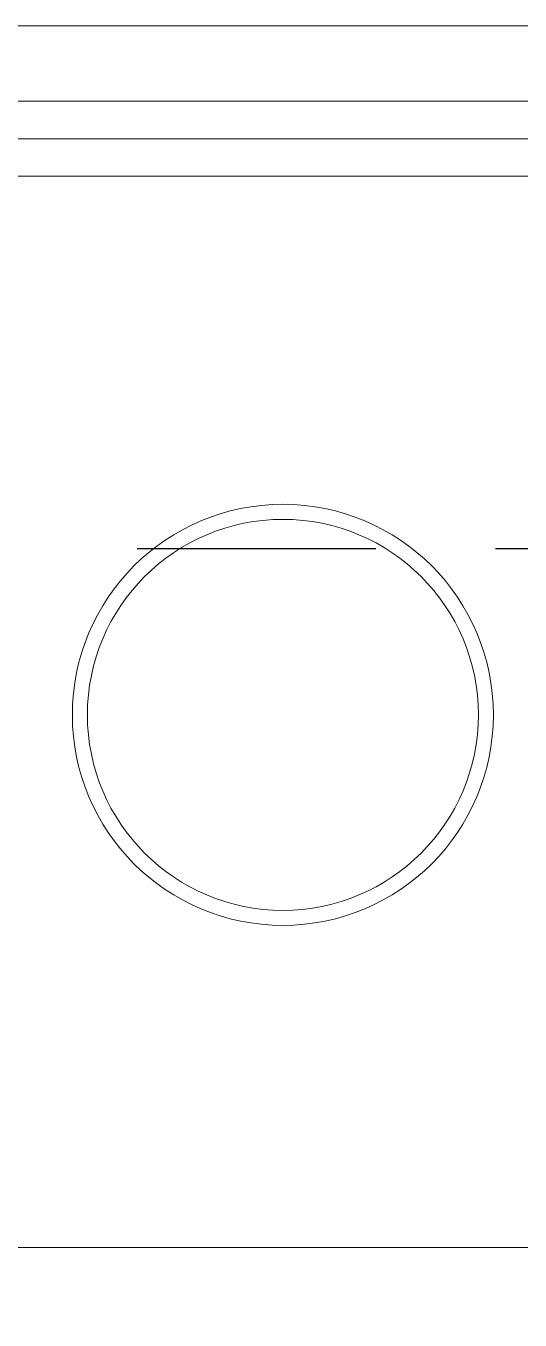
# Model space of a CAD drawing. Header units: inches. Extents: x -12418 to 57169, y -29325 to 19878.
# Drawn here: x 44117 to 44445, y -3608 to -2747 of the extents above; entities that cross this region are included whole.
import ezdxf

# ---------------------------------------------------------------- set-up
doc = ezdxf.new("R2010")
doc.units = ezdxf.units.IN
doc.header["$LTSCALE"] = 25
doc.header["$MEASUREMENT"] = 0
doc.linetypes.add('DASHDOT', pattern=[25.4, 12.7, -6.35, 0, -6.35])
doc.linetypes.add('HIDDEN', pattern=[9.525, 6.35, -3.175])
doc.layers.get('0').update_dxf_attribs({"color": 8})
for name, color, linetype, lineweight in [('00-Ground Floor$0$Aluminum', 251, 'Continuous', 5), ('00-Ground Floor$0$LOADING', 253, 'Continuous', 5), ('00-Ground Floor$0$Walls', 251, 'Continuous', 5), ('E-LITE-CLNG-CNDT', 6, 'DASHDOT', 35), ('E-POWR-FLOR-CNDT', 6, 'HIDDEN', 25)]:
    doc.layers.add(name, color=color, linetype=linetype, lineweight=lineweight)

# ---------------------------------------------------------------- blocks, each defined once
blk = doc.blocks.new('00-Ground Floor$0$WM00001-P')
at = {"layer": '00-Ground Floor$0$LOADING'}
for radius in [0.14, 0.13]:
    blk.add_circle((0, 0), radius, dxfattribs=at)
blk = doc.blocks.new('00-Ground Floor$0$GF21043-P')
at = {"color": 0}
blk.add_line((-0.8, 0), (0.8, 0), dxfattribs=at)
blk = doc.blocks.new('00-Ground Floor$0$A$C37be4daf')
at = {"layer": '00-Ground Floor$0$Aluminum'}
for p, q in [((1416.01, 598.24), (216.01, 598.24)), ((291.01, 573.24), (1341.01, 573.24)), ((1391.01, 548.24), (241.01, 548.24)), ((1416.01, 498.24), (216.01, 498.24))]:
    blk.add_line(p, q, dxfattribs=at)
blk = doc.blocks.new('00-Ground Floor')
at = {"layer": '00-Ground Floor$0$Walls'}
for p, q in [((37849.51, -2747.43, 0), (49047.93, -2747.43, 0)), ((41799.05, -2847.43, 0), (45182.93, -2847.43, 0))]:
    blk.add_line(p, q, dxfattribs=at)
at = {"rotation": 180}
blk.add_blockref('00-Ground Floor$0$A$C37be4daf', (45094.11, -2249.19, 0), dxfattribs=at)
at = {"layer": '00-Ground Floor$0$LOADING', "extrusion": (-2.24019e-05, -2.3453e-18, -1), "xscale": -1000, "yscale": 1000, "zscale": 1000, "rotation": 179.9999999999996}
blk.add_blockref('00-Ground Floor$0$WM00001-P', (-44287.45, -3205.55, -0.96), dxfattribs=at)
at = {"layer": '00-Ground Floor$0$LOADING', "extrusion": (2.24019e-05, 2.34868e-18, 1), "xscale": 1000, "yscale": 1000, "zscale": 1000, "rotation": 180}
blk.add_blockref('00-Ground Floor$0$GF21043-P', (44126.67, -3559.76, 0.96), dxfattribs=at)

msp = doc.modelspace()

# ---------------------------------------------------------------- linework, layer by layer
at = {"layer": 'E-POWR-FLOR-CNDT'}
msp.add_lwpolyline([(43114.37, -2971.17), (43238.11, -3094.91), (44860.44, -3094.91, -0.414214), (44935.44, -3169.91), (44935.44, -3484.28), (45059.19, -3608.02)], format="xyb", dxfattribs=at)

# ---------------------------------------------------------------- block references
at = {"layer": 'E-LITE-CLNG-CNDT'}
msp.add_blockref('00-Ground Floor', (0, 0), dxfattribs=at)

doc.saveas('drawing.dxf')
